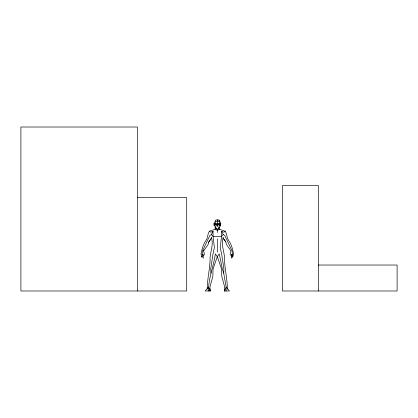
<?xml version="1.0" encoding="UTF-8"?>
<svg xmlns="http://www.w3.org/2000/svg" width="418" height="418" viewBox="0 0 418 418"><rect width="100%" height="100%" fill="white"/><g stroke="black" fill="none" stroke-linecap="round" stroke-linejoin="round"><path stroke-width="0.63" d="M217.308 238.908L217.308 252.07M217.308 232.492L217.308 229.127M217.308 219.774L217.308 226.164L218.149 225.699L216.467 225.699L217.308 226.164M232.685 255.591L232.643 257.31L233.589 254.139C232.669 249.551 231.65 244.687 228.881 240.836C226.546 237.926 227.251 234.106 225.197 231.196L223.849 232.204L221.571 231.332L221.556 236.363L220.218 247.529L221.671 254.196L223.896 268.884L223.714 273.2L226.175 287.072L226.096 290.991M224.706 289.209L224.241 290.991L229.44 290.991L226.175 287.072L224.586 290.991L224.623 286.795L221.754 276.267L221.571 269.009L217.308 256.568L215.327 253.904C213.687 266.37 208.342 278.31 208.525 290.991M201.946 256.166L201.972 257.31L201.032 254.139C201.946 249.551 202.965 244.687 205.74 240.836C208.07 237.926 207.365 234.106 209.418 231.196L215.145 229.304L215.218 226.953L215.213 227.685L216.524 229.007L217.308 229.064L218.091 229.007L219.403 227.685L219.398 226.953L219.476 229.304L225.197 231.196M214.267 224.351L214.34 222.188M216.524 229.007L214.983 225.177L214.894 224.325L215.348 223.797L215.15 220.662L215.604 220.103L217.308 219.847L219.011 220.103L219.466 220.662L219.267 223.797L219.722 224.325L219.633 225.177L218.091 229.007M220.051 225.835L220.276 223.698L220.866 223.51L220.396 226.054L219.602 224.638L220.396 226.054M207.271 289.193C207.176 278.383 210.275 268.053 210.097 257.232C210.761 250.612 213.629 244.133 211.388 237.445M223.233 237.445C220.986 244.133 223.855 250.612 224.518 257.232C224.341 268.053 227.439 278.383 227.35 289.193M224.586 290.991L224.795 289.805M230.114 254.797L230.935 250.868L226.488 244.493L225.725 241.876L222.867 237.711M203.947 255.309L202.093 254.4L203.049 254.525L203.357 258.204L202.093 254.4L202.589 250.774L209.893 235.402L211.383 234.592L213.049 231.332L210.771 232.204L209.418 231.196M211.748 237.711L208.89 241.876L208.127 244.493L203.681 250.868L204.501 254.797M208.373 242.482L211.351 238.255M221.571 231.332L223.233 234.592L221.556 236.363L217.308 236.745L213.06 236.363L211.383 234.592M230.668 255.309L232.523 254.4L232.027 250.774L224.727 235.402L223.233 234.592M219.476 229.304L217.308 230.323L215.145 229.304M215.265 221.671L217.308 221.19L219.351 221.671M219.722 224.325L214.894 224.325M137.219 197.693L186.71 197.693L186.71 290.991L20.9 290.991L20.9 127.009L137.423 127.009L137.423 290.991M318.291 265.033L397.1 265.033L397.1 290.991L282.359 290.991L282.359 185.655L318.506 185.655L318.506 290.991M203.378 250.549L203.681 250.868M223.269 238.255L225.872 241.954M219.466 220.662L220.276 222.188L220.349 224.351M223.714 273.2L222.319 268.884L219.288 253.904L217.308 256.568L213.044 269.009L212.861 276.267L209.993 286.795L210.029 290.991L208.446 287.072L205.175 290.991L210.374 290.991L209.601 288.023M219.011 220.103L219.351 221.331M209.611 288.613L210.029 290.991M210.902 273.2L210.719 268.884L212.95 254.196L214.397 247.529L213.06 236.363L213.049 231.332M231.567 254.525L231.258 258.204L232.523 254.4L231.567 254.525M214.57 225.835L214.225 226.054L213.755 223.51L214.34 223.698L214.57 225.835M219.267 223.797L217.308 224.33L215.348 223.797L219.267 223.797"/></g></svg>
